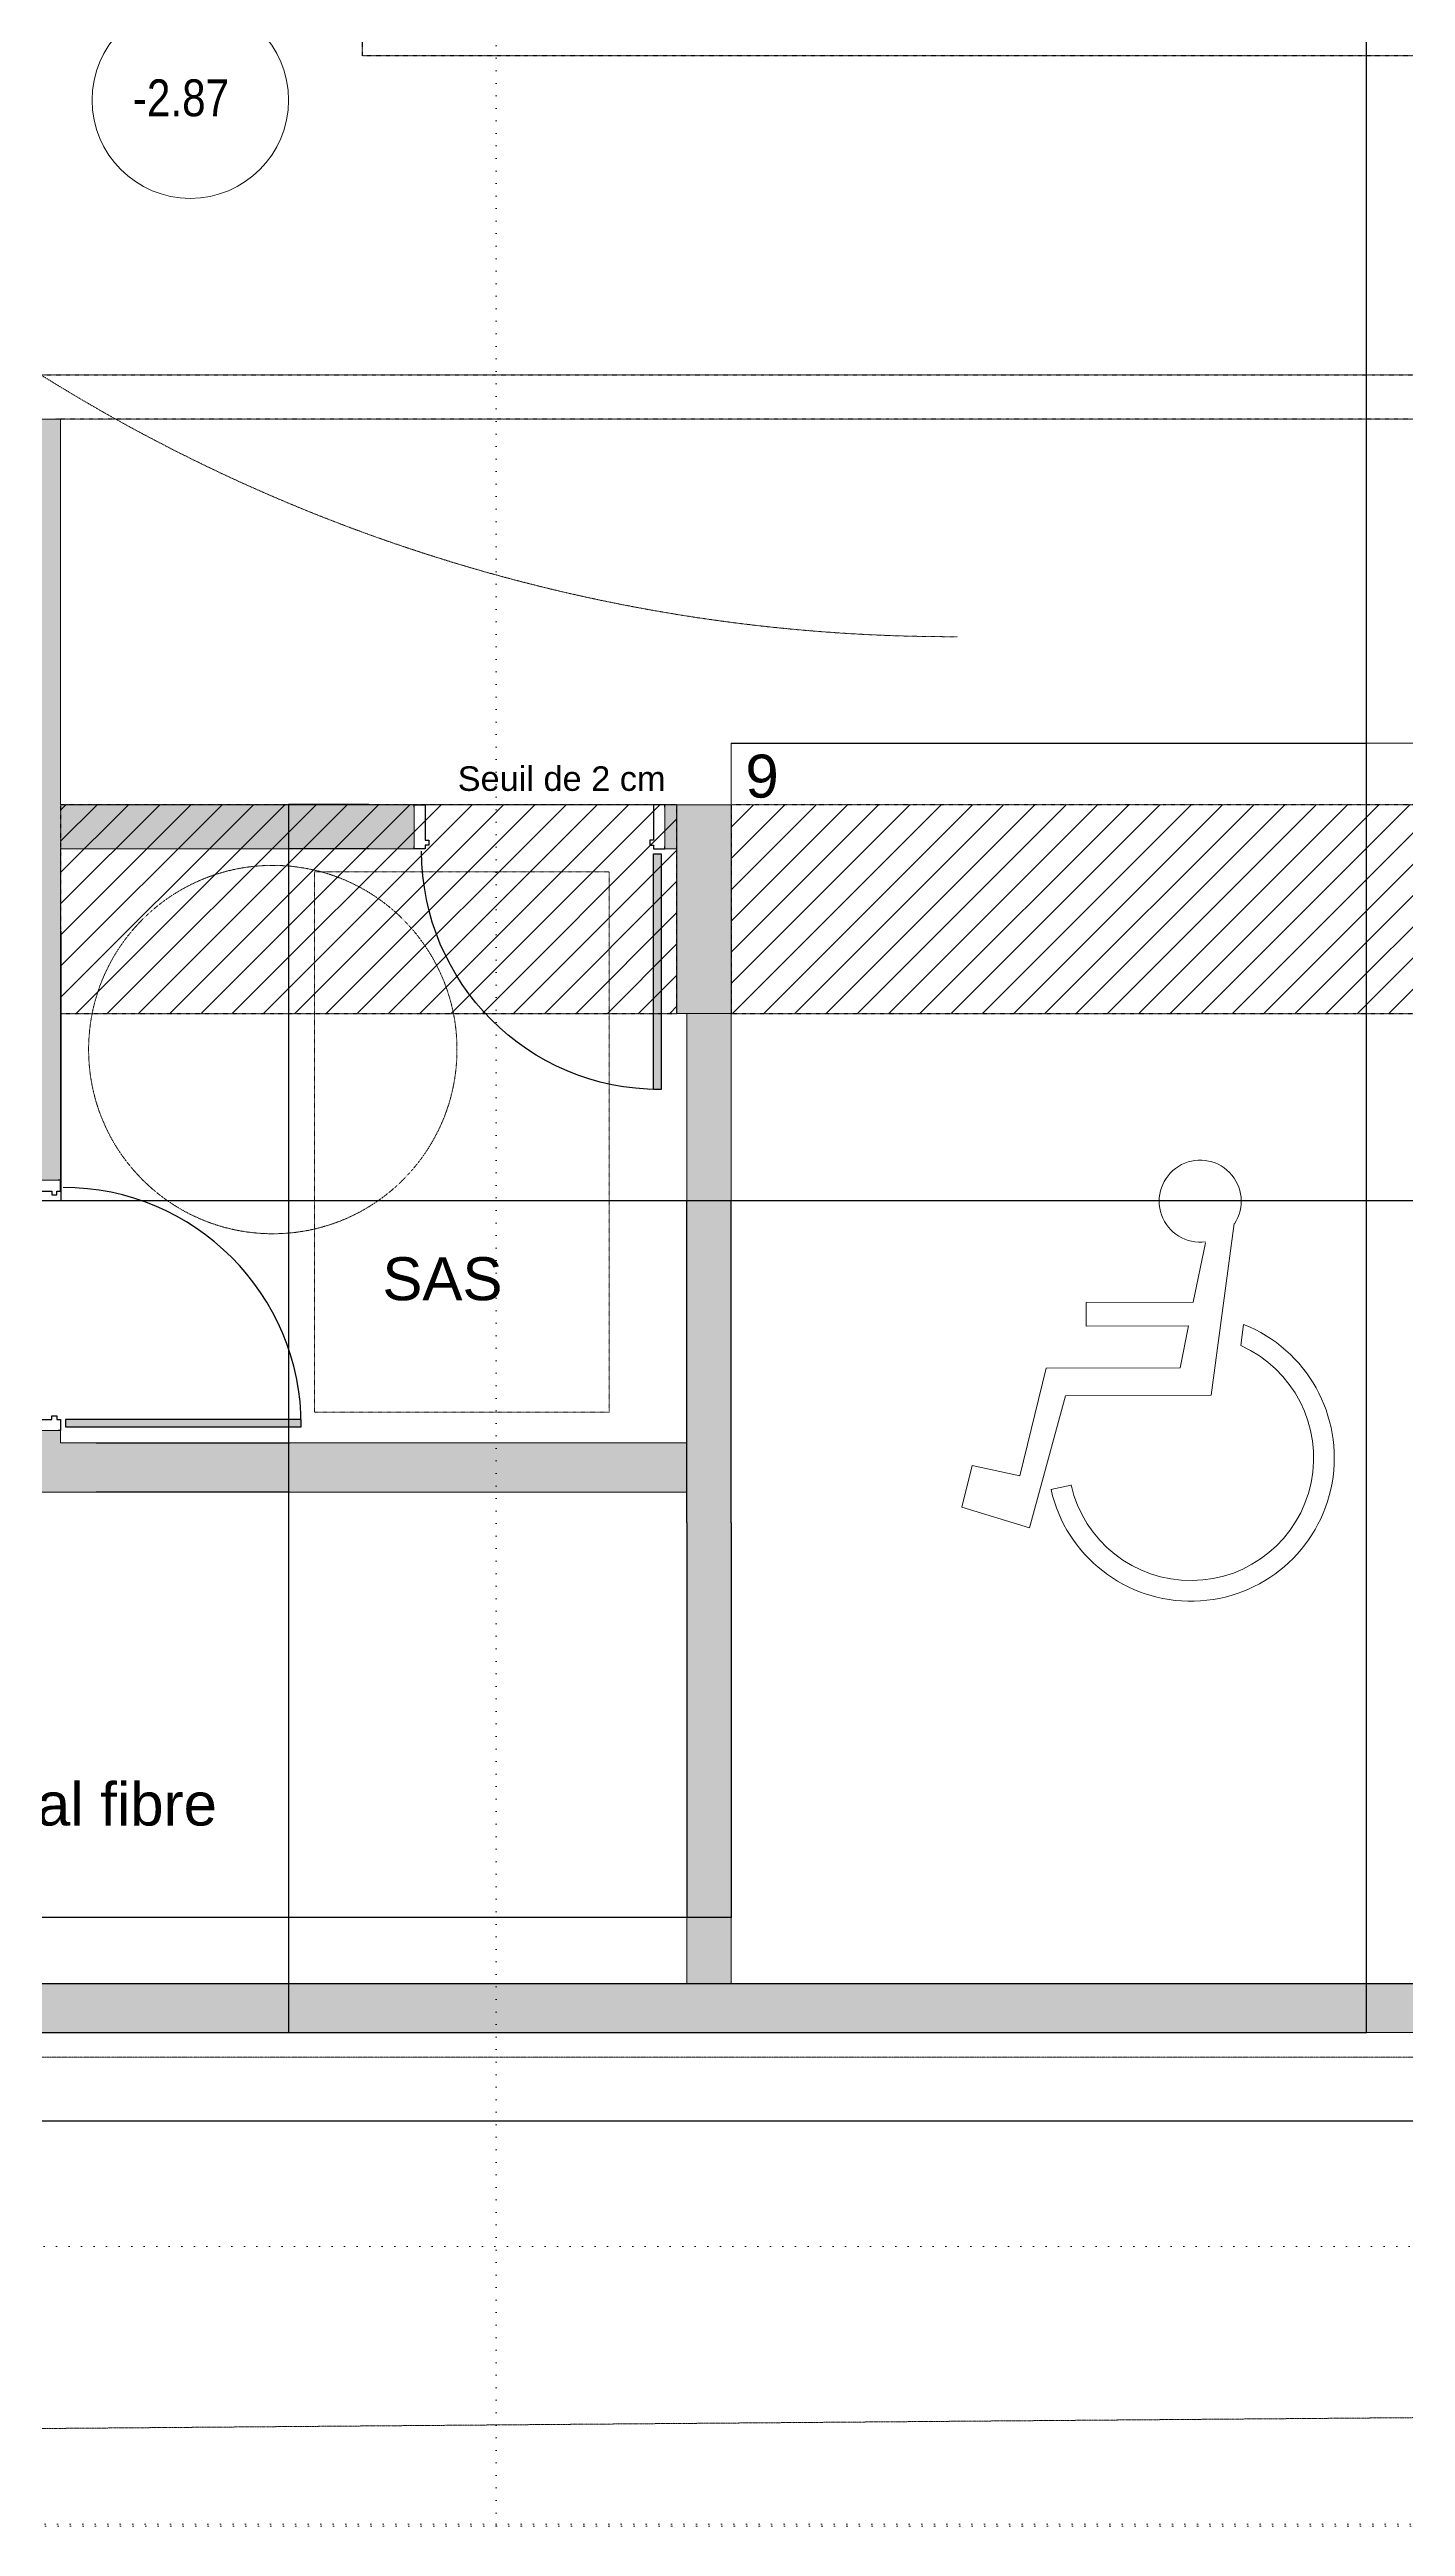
# Model space of a CAD drawing. Header units: centimetres. Extents: x 16433 to 114398, y -50094 to -12305.
# Drawn here: x 57689 to 58241, y -16125 to -15117 of the extents above; entities that cross this region are included whole.
import ezdxf

# ---------------------------------------------------------------- set-up
doc = ezdxf.new("R2010")
doc.units = ezdxf.units.CM
doc.header["$LTSCALE"] = 0.5
for name, pattern in [('Mixte 8_2 tirets', [0.695, 0.4, -0.065, 0.05, -0.065, 0.05, -0.065]), ('Pointillé 1', [0.09, 0.05, -0.04]), ('Pointillé 1_5', [0.125, 0.075, -0.05]), ('Pointillé 3', [0.25, 0.15, -0.1]), ('Points 2', [0.1, 0, -0.1])]:
    doc.linetypes.add(name, pattern=pattern)
doc.layers.get('0').update_dxf_attribs({"linetype": 'CONTINUOUS'})
doc.layers.get('DEFPOINTS').update_dxf_attribs({"linetype": 'CONTINUOUS'})
for name, color, linetype in [('1  Hachures_coupées', 7, 'CONTINUOUS'), ('1  MURS', 7, 'CONTINUOUS'), ('1  Portes', 7, 'CONTINUOUS'), ('1 Poutres', 7, 'CONTINUOUS'), ('6 COMPL 2D', 7, 'CONTINUOUS'), ('6 Compl 2D 2 Détails', 7, 'CONTINUOUS'), ('6 Compl 2D 3 Détails', 7, 'CONTINUOUS'), ('6 Traits de Coupes', 7, 'CONTINUOUS'), ('7 ABORDS', 7, 'CONTINUOUS'), ('8  TEXTES', 7, 'CONTINUOUS'), ('9  COTATIONS', 7, 'CONTINUOUS')]:
    doc.layers.add(name, color=color, linetype=linetype)
doc.styles.get("Standard").update_dxf_attribs({"font": 'arial.ttf'})
doc.styles.add('STYLE_GENERE_2', font='')
doc.styles.add('STYLE_GENERE_3', font='')
doc.styles.get('STYLE_GENERE_2').set_extended_font_data('Univers LT 57 Condensed')
doc.styles.get('STYLE_GENERE_3').set_extended_font_data('Arial Occidental')
doc.dimstyles.new('STYLE_GENERE__2', dxfattribs={"dimtxt": 0.1, "dimasz": 0.095, "dimexe": 0.18, "dimexo": 0, "dimgap": 0.09, "dimtad": 1, "dimtih": 1, "dimtoh": 1, "dimdec": 0, "dimlfac": 100, "dimzin": 0, "dimdsep": 46, "dimtxsty": 'STYLE_GENERE_3', "dimblk": 'ARROWHEAD_7', "dimblk1": 'ARROWHEAD_7', "dimblk2": 'ARROWHEAD_7', "dimcen": 0.09, "dimclrd": 7, "dimclre": 7, "dimclrt": 256, "dimadec": 1, "dimazin": 0, "dimtfac": 1, "dimtdec": 4, "dimtmove": 0, "dimatfit": 3, "dimfxl": 1, "dimtolj": 1, "dimtzin": 0, "dimarcsym": 0})
doc.dimstyles.new('STYLE_GENERE__4', dxfattribs={"dimtxt": 0.1, "dimasz": 0.095, "dimexe": 0.18, "dimexo": 0, "dimgap": 0.09, "dimtad": 1, "dimdec": 0, "dimlfac": 100, "dimzin": 0, "dimdsep": 46, "dimtxsty": 'STYLE_GENERE_3', "dimblk": 'ARROWHEAD_7', "dimblk1": 'ARROWHEAD_7', "dimblk2": 'ARROWHEAD_7', "dimcen": 0.09, "dimclrd": 7, "dimclre": 7, "dimclrt": 256, "dimadec": 1, "dimazin": 0, "dimtfac": 1, "dimtdec": 4, "dimtmove": 0, "dimatfit": 3, "dimfxl": 1, "dimtolj": 1, "dimtzin": 0, "dimarcsym": 0})
pattern_1 = [(45, (56251.751, -16104.815), (-6.36396, 6.36396), [])]

# ---------------------------------------------------------------- blocks, each defined once
blk = doc.blocks.new('Porte int 1v')
at = {"layer": '1  Hachures_coupées', "linetype": 'Continuous', "lineweight": 0}
blk.add_hatch(color=255, dxfattribs=at).paths.add_polyline_path([(0.495, 0.98), (0.465, 0.98), (0.465, 0.02), (0.495, 0.02)], flags=0)
at = {"layer": '1  Portes', "linetype": 'Continuous'}
for p, q in [((0.495, 0.98), (0.465, 0.98)), ((0.465, 0.98), (0.465, 0.02)), ((0.495, 0.02), (0.495, 0.98)), ((-0.465, 0), (-0.51, 0)), ((-0.51, 0), (-0.51, -0.01)), ((-0.465, -0.015), (-0.465, 0)), ((0.465, 0.02), (0.495, 0.02)), ((0.465, -0.015), (0.465, 0)), ((0.465, 0), (0.51, 0)), ((0.51, 0), (0.51, -0.01)), ((-0.45, -0.015), (-0.465, -0.015)), ((-0.465, -0.2), (-0.465, -0.035)), ((-0.465, -0.035), (-0.45, -0.035)), ((-0.45, -0.035), (-0.45, -0.015)), ((0.45, -0.035), (0.45, -0.015)), ((0.45, -0.015), (0.465, -0.015)), ((0.465, -0.035), (0.45, -0.035)), ((0.465, -0.2), (0.465, -0.035)), ((-0.51, -0.19), (-0.51, -0.2)), ((-0.51, -0.2), (-0.465, -0.2)), ((0.51, -0.2), (0.465, -0.2)), ((0.51, -0.19), (0.51, -0.2))]:
    blk.add_line(p, q, dxfattribs=at)
blk.add_arc((0.49, 0.01), 0.97, 90, 180, dxfattribs=at)
blk = doc.blocks.new('Mur_341_2', base_point=(14.42, 8.375))
at = {"layer": '1  Hachures_coupées', "linetype": 'Continuous', "lineweight": 0, "true_color": 0x8080c0}
for points in [[(14.22, 5.276), (14.42, 5.276), (14.42, 8.375), (14.22, 8.175)], [(14.22, 4.206), (14.42, 4.206), (14.42, 4.256), (14.22, 4.256)]]:
    blk.add_hatch(color=163, dxfattribs=at).paths.add_polyline_path(points, flags=0)
at = {"layer": '1  MURS', "color": 5, "linetype": 'Continuous', "lineweight": 0}
for p, q in [((14.42, 6.805), (14.42, 8.375)), ((14.22, 8.175), (14.22, 5.276)), ((14.42, 5.276), (14.42, 6.625)), ((14.42, 5.276), (14.22, 5.276)), ((14.42, 4.256), (14.22, 4.256)), ((14.22, 4.256), (14.22, 4.206)), ((14.42, 4.206), (14.42, 4.256))]:
    blk.add_line(p, q, dxfattribs=at)
at = {"layer": '1  Portes', "color": 135, "linetype": 'Continuous', "lineweight": 0, "rotation": 270}
blk.add_blockref('Porte int 1v', (14.42, 4.766), dxfattribs=at)
blk = doc.blocks.new('Mur_342_2', base_point=(0.631, 1.805))
at = {"layer": '1  Hachures_coupées', "linetype": 'Continuous', "lineweight": 0, "true_color": 0x8080c0}
for points in [[(16.97, 2.005), (12.34, 2.005), (12.34, 1.805), (16.97, 1.805)], [(17.15, 2.005), (16.97, 2.005), (16.97, 1.805), (17.15, 1.805)], [(20.45, 2.005), (17.15, 2.005), (17.15, 1.805), (20.45, 1.805)]]:
    blk.add_hatch(color=163, dxfattribs=at).paths.add_polyline_path(points, flags=0)
at = {"layer": '1  MURS', "color": 5, "linetype": 'Continuous', "lineweight": 0}
for p, q in [((16.97, 2.005), (12.34, 2.005)), ((20.45, 2.005), (17.15, 2.005)), ((9.46, 1.805), (25.855, 1.805))]:
    blk.add_line(p, q, dxfattribs=at)
blk = doc.blocks.new('Mur_331_2', base_point=(16.97, 1.805))
at = {"layer": '1  Hachures_coupées', "linetype": 'Continuous', "lineweight": 0, "true_color": 0x8080c0}
blk.add_hatch(color=163, dxfattribs=at).paths.add_polyline_path([(17.15, 2.005), (17.15, 5.955), (16.97, 5.955), (16.97, 2.005)], flags=0)
at = {"layer": '1  MURS', "color": 5, "linetype": 'Continuous', "lineweight": 0}
for p, q in [((16.97, 5.955), (17.15, 5.955)), ((16.97, 5.955), (16.97, 4.206)), ((17.15, 2.005), (17.15, 5.955)), ((16.97, 4.006), (16.97, 2.005))]:
    blk.add_line(p, q, dxfattribs=at)
blk = doc.blocks.new('Porte int 1v_3')
at = {"layer": '1  Hachures_coupées', "linetype": 'Continuous', "lineweight": 0}
blk.add_hatch(color=255, dxfattribs=at).paths.add_polyline_path([(0.495, 0.98), (0.465, 0.98), (0.465, 0.02), (0.495, 0.02)], flags=0)
at = {"layer": '1  Portes', "linetype": 'Continuous'}
for p, q in [((0.495, 0.98), (0.465, 0.98)), ((0.465, 0.98), (0.465, 0.02)), ((0.495, 0.02), (0.495, 0.98)), ((-0.465, 0), (-0.51, 0)), ((-0.51, 0), (-0.51, -0.01)), ((-0.465, -0.015), (-0.465, 0)), ((0.465, 0.02), (0.495, 0.02)), ((0.465, -0.015), (0.465, 0)), ((0.465, 0), (0.51, 0)), ((0.51, 0), (0.51, -0.01)), ((-0.45, -0.015), (-0.465, -0.015)), ((-0.465, -0.18), (-0.465, -0.035)), ((-0.465, -0.035), (-0.45, -0.035)), ((-0.45, -0.035), (-0.45, -0.015)), ((0.45, -0.035), (0.45, -0.015)), ((0.45, -0.015), (0.465, -0.015)), ((0.465, -0.035), (0.45, -0.035)), ((0.465, -0.18), (0.465, -0.035)), ((-0.51, -0.17), (-0.51, -0.18)), ((-0.51, -0.18), (-0.465, -0.18)), ((0.51, -0.18), (0.465, -0.18)), ((0.51, -0.17), (0.51, -0.18))]:
    blk.add_line(p, q, dxfattribs=at)
blk.add_arc((0.49, 0.01), 0.97, 90, 180, dxfattribs=at)
blk = doc.blocks.new('Mur_274_2', base_point=(14.42, 6.625))
at = {"layer": '1  Hachures_coupées', "linetype": 'Continuous', "lineweight": 0, "true_color": 0x8080c0}
for points in [[(14.42, 6.805), (14.42, 6.625), (15.86, 6.625), (15.86, 6.805)], [(16.88, 6.805), (16.88, 6.625), (16.93, 6.625), (16.93, 6.805)]]:
    blk.add_hatch(color=163, dxfattribs=at).paths.add_polyline_path(points, flags=0)
at = {"layer": '1  MURS', "color": 5, "linetype": 'Continuous', "lineweight": 0}
for p, q in [((15.86, 6.805), (14.42, 6.805)), ((15.86, 6.625), (15.86, 6.805)), ((16.88, 6.625), (16.88, 6.805)), ((16.93, 6.805), (16.88, 6.805)), ((16.93, 6.625), (16.93, 6.805)), ((14.42, 6.625), (15.86, 6.625)), ((16.88, 6.625), (16.93, 6.625))]:
    blk.add_line(p, q, dxfattribs=at)
at = {"layer": '1  Portes', "color": 135, "linetype": 'Continuous', "lineweight": 0, "xscale": -1, "rotation": 180}
blk.add_blockref('Porte int 1v_3', (16.37, 6.625), dxfattribs=at)
blk = doc.blocks.new('Mur_334_2', base_point=(17.15, 6.805))
at = {"layer": '1  Hachures_coupées', "linetype": 'Continuous', "lineweight": 0, "true_color": 0x8080c0}
blk.add_hatch(color=163, dxfattribs=at).paths.add_polyline_path([(16.93, 6.805), (16.93, 5.955), (17.15, 5.955), (17.15, 6.805)], flags=0)
at = {"layer": '1 Poutres', "color": 5, "linetype": 'Continuous', "lineweight": 0}
for p, q in [((16.93, 6.805), (16.93, 5.955)), ((17.15, 6.805), (16.93, 6.805)), ((17.15, 5.955), (17.15, 6.805)), ((16.93, 5.955), (17.15, 5.955))]:
    blk.add_line(p, q, dxfattribs=at)
blk = doc.blocks.new('Mur_2295_2', base_point=(12.16, 4.206))
at = {"layer": '1  Hachures_coupées', "linetype": 'Continuous', "lineweight": 0, "true_color": 0x8080c0}
for points in [[(12.6, 4.006), (12.6, 4.206), (12.34, 4.206), (12.34, 4.006)], [(16.97, 4.006), (16.97, 4.206), (13.62, 4.206), (13.62, 4.006)]]:
    blk.add_hatch(color=163, dxfattribs=at).paths.add_polyline_path(points, flags=0)
at = {"layer": '1  MURS', "color": 5, "linetype": 'Continuous', "lineweight": 0}
for p, q in [((12.6, 4.206), (12.34, 4.206)), ((12.6, 4.206), (12.6, 4.006)), ((13.62, 4.206), (13.62, 4.006)), ((14.22, 4.206), (13.62, 4.206)), ((16.97, 4.206), (14.42, 4.206)), ((12.34, 4.006), (12.6, 4.006)), ((13.62, 4.006), (16.97, 4.006))]:
    blk.add_line(p, q, dxfattribs=at)
at = {"layer": '1  Portes', "color": 135, "linetype": 'Continuous', "lineweight": 0, "rotation": 180}
blk.add_blockref('Porte int 1v', (13.11, 4.006), dxfattribs=at)
blk = doc.blocks.new('Symb Handicapé 12')
at = {"layer": '6 Compl 2D 2 Détails', "color": 251, "linetype": 'Continuous', "lineweight": 0, "true_color": 0x646464}
for p, q in [((-0.258, 0.879), (-0.164, 0.18)), ((-0.091, 0.559), (-0.141, 0.801)), ((0.346, 0.557), (-0.091, 0.559)), ((0.346, 0.461), (0.346, 0.557)), ((-0.295, 0.468), (-0.284, 0.382)), ((-0.037, 0.292), (-0.072, 0.463)), ((-0.072, 0.463), (0.346, 0.461)), ((0.508, 0.29), (-0.037, 0.292)), ((0.615, -0.149), (0.508, 0.29)), ((-0.164, 0.18), (0.429, 0.177)), ((0.429, 0.177), (0.576, -0.36)), ((0.489, -0.204), (0.407, -0.186)), ((0.81, -0.107), (0.615, -0.149)), ((0.852, -0.276), (0.81, -0.107)), ((0.576, -0.36), (0.852, -0.276))]:
    blk.add_line(p, q, dxfattribs=at)
for centre, major_axis, start_param, end_param in [((-0.119, 0.97), (0.167, 0), 4.583801, 10.008202), ((-0.081, -0.075), (0.584, 0), 1.947533, 6.059917), ((-0.081, -0.075), (0.5, 0), 1.989195, 6.059917)]:
    blk.add_ellipse(centre, major_axis=major_axis, ratio=0.999933, start_param=start_param, end_param=end_param, dxfattribs=at)
blk = doc.blocks.new('ARROWHEAD_7')
at = {"color": 0, "linetype": 'Continuous', "lineweight": 0}
for p, q in [((0, 0), (-1, 0)), ((-0.25, 0), (0.25, 0)), ((0, -0.25), (0, 0.25))]:
    blk.add_line(p, q, dxfattribs=at)
blk.add_circle((0, 0), 0.25, dxfattribs=at)
blk = doc.blocks.new('*D689')
at = {"layer": '9  COTATIONS', "color": 7, "linetype": 'Continuous', "lineweight": -2, "transparency": 16777216}
for p, q in [((56314.9, -15924.3), (56314.9, -15960.5)), ((58862.3, -15924.3), (58862.3, -15960.5)), ((56315, -15960.3), (58862.2, -15960.3))]:
    blk.add_line(p, q, dxfattribs=at)
at = {"layer": 'DEFPOINTS', "color": 0, "linetype": 'Continuous', "transparency": 16777216}
for p in [(56314.9, -15924.3), (58862.3, -15924.3), (58862.3, -15960.3)]:
    blk.add_point(p, dxfattribs=at)
at = {"layer": '9  COTATIONS', "color": 7, "linetype": 'Continuous', "lineweight": -2, "transparency": 16777216, "xscale": 0.095, "yscale": 0.095, "zscale": 0.095, "rotation": 180}
blk.add_blockref('ARROWHEAD_7', (56314.9, -15960.3), dxfattribs=at)
at = {"layer": '9  COTATIONS', "color": 7, "linetype": 'Continuous', "lineweight": -2, "transparency": 16777216, "xscale": 0.095, "yscale": 0.095, "zscale": 0.095}
blk.add_blockref('ARROWHEAD_7', (58862.3, -15960.3), dxfattribs=at)
at = {"layer": '9  COTATIONS', "color": 194, "linetype": 'Continuous', "true_color": 0x50009f, "transparency": 16777216, "insert": (57588.6, -15960.2), "char_height": 0.1, "attachment_point": 5, "style": 'STYLE_GENERE_3'}
blk.add_mtext('\\A1;254742', dxfattribs=at)
blk = doc.blocks.new('*D698')
at = {"layer": '9  COTATIONS', "color": 7, "linetype": 'Continuous', "lineweight": -2, "transparency": 16777216}
for p, q in [((57588.6, -15904.3), (58225.7, -15904.3)), ((58225.5, -15924.2), (58225.5, -15904.4)), ((57588.6, -15924.3), (58225.7, -15924.3))]:
    blk.add_line(p, q, dxfattribs=at)
at = {"layer": 'DEFPOINTS', "color": 0, "linetype": 'Continuous', "transparency": 16777216}
for p in [(57588.6, -15904.3), (58225.5, -15904.3), (57588.6, -15924.3)]:
    blk.add_point(p, dxfattribs=at)
at = {"layer": '9  COTATIONS', "color": 7, "linetype": 'Continuous', "lineweight": -2, "transparency": 16777216, "xscale": 0.095, "yscale": 0.095, "zscale": 0.095}
for p, rotation in [((58225.5, -15904.3), 90), ((58225.5, -15924.3), 270)]:
    blk.add_blockref('ARROWHEAD_7', p, dxfattribs=dict(at, rotation=rotation))
at = {"layer": '9  COTATIONS', "color": 194, "linetype": 'Continuous', "true_color": 0x50009f, "transparency": 16777216, "insert": (58225.3, -15914.3), "char_height": 0.1, "attachment_point": 5, "rotation": 90, "style": 'STYLE_GENERE_3'}
blk.add_mtext('\\A1;2000', dxfattribs=at)
blk = doc.blocks.new('*D699')
at = {"layer": '9  COTATIONS', "color": 7, "linetype": 'Continuous', "lineweight": -2, "transparency": 16777216}
for p, q in [((57966.8, -15399.3), (58225.7, -15399.3)), ((58225.5, -15904.2), (58225.5, -15399.4)), ((57588.6, -15904.3), (58225.7, -15904.3))]:
    blk.add_line(p, q, dxfattribs=at)
at = {"layer": 'DEFPOINTS', "color": 0, "linetype": 'Continuous', "transparency": 16777216}
for p in [(57966.8, -15399.3), (58225.5, -15399.3), (57588.6, -15904.3)]:
    blk.add_point(p, dxfattribs=at)
at = {"layer": '9  COTATIONS', "color": 7, "linetype": 'Continuous', "lineweight": -2, "transparency": 16777216, "xscale": 0.095, "yscale": 0.095, "zscale": 0.095}
for p, rotation in [((58225.5, -15399.3), 90), ((58225.5, -15904.3), 270)]:
    blk.add_blockref('ARROWHEAD_7', p, dxfattribs=dict(at, rotation=rotation))
at = {"layer": '9  COTATIONS', "color": 194, "linetype": 'Continuous', "true_color": 0x50009f, "transparency": 16777216, "insert": (58225.3, -15651.8), "char_height": 0.1, "attachment_point": 5, "rotation": 90, "style": 'STYLE_GENERE_3'}
blk.add_mtext('\\A1;50500', dxfattribs=at)
blk = doc.blocks.new('*D700')
at = {"layer": '9  COTATIONS', "color": 7, "linetype": 'Continuous', "lineweight": -2, "transparency": 16777216}
for p, q in [((57757.8, -14899.3), (58225.7, -14899.3)), ((58225.5, -15399.2), (58225.5, -14899.4)), ((57966.8, -15399.3), (58225.7, -15399.3))]:
    blk.add_line(p, q, dxfattribs=at)
at = {"layer": 'DEFPOINTS', "color": 0, "linetype": 'Continuous', "transparency": 16777216}
for p in [(57757.8, -14899.3), (58225.5, -14899.3), (57966.8, -15399.3)]:
    blk.add_point(p, dxfattribs=at)
at = {"layer": '9  COTATIONS', "color": 7, "linetype": 'Continuous', "lineweight": -2, "transparency": 16777216, "xscale": 0.095, "yscale": 0.095, "zscale": 0.095}
for p, rotation in [((58225.5, -14899.3), 90), ((58225.5, -15399.3), 270)]:
    blk.add_blockref('ARROWHEAD_7', p, dxfattribs=dict(at, rotation=rotation))
at = {"layer": '9  COTATIONS', "color": 194, "linetype": 'Continuous', "true_color": 0x50009f, "transparency": 16777216, "insert": (58225.3, -15149.3), "char_height": 0.1, "attachment_point": 5, "rotation": 90, "style": 'STYLE_GENERE_3'}
blk.add_mtext('\\A1;50000', dxfattribs=at)
blk = doc.blocks.new('*D706')
at = {"layer": '9  COTATIONS', "color": 7, "linetype": 'Continuous', "lineweight": -2, "transparency": 16777216}
for p, q in [((58296.8, -15758.3), (58257.1, -15758.3)), ((58257.3, -15904.2), (58257.3, -15758.4)), ((57588.6, -15904.3), (58257.5, -15904.3))]:
    blk.add_line(p, q, dxfattribs=at)
at = {"layer": 'DEFPOINTS', "color": 0, "linetype": 'Continuous', "transparency": 16777216}
for p in [(58257.3, -15758.3), (58296.8, -15758.3), (57588.6, -15904.3)]:
    blk.add_point(p, dxfattribs=at)
at = {"layer": '9  COTATIONS', "color": 7, "linetype": 'Continuous', "lineweight": -2, "transparency": 16777216, "xscale": 0.095, "yscale": 0.095, "zscale": 0.095}
for p, rotation in [((58257.3, -15758.3), 90), ((58257.3, -15904.3), 270)]:
    blk.add_blockref('ARROWHEAD_7', p, dxfattribs=dict(at, rotation=rotation))
at = {"layer": '9  COTATIONS', "color": 194, "linetype": 'Continuous', "true_color": 0x50009f, "transparency": 16777216, "insert": (58257.2, -15831.3), "char_height": 0.1, "attachment_point": 5, "rotation": 90, "style": 'STYLE_GENERE_3'}
blk.add_mtext('\\A1;14601', dxfattribs=at)
blk = doc.blocks.new('*D727')
at = {"layer": '9  COTATIONS', "color": 7, "linetype": 'Continuous', "lineweight": -2, "transparency": 16777216}
for p, q in [((57588.6, -15904.3), (57786.9, -15904.3)), ((57786.7, -15924.2), (57786.7, -15904.4)), ((57588.6, -15924.3), (57786.9, -15924.3))]:
    blk.add_line(p, q, dxfattribs=at)
at = {"layer": 'DEFPOINTS', "color": 0, "linetype": 'Continuous', "transparency": 16777216}
for p in [(57588.6, -15904.3), (57786.7, -15904.3), (57588.6, -15924.3)]:
    blk.add_point(p, dxfattribs=at)
at = {"layer": '9  COTATIONS', "color": 7, "linetype": 'Continuous', "lineweight": -2, "transparency": 16777216, "xscale": 0.095, "yscale": 0.095, "zscale": 0.095}
for p, rotation in [((57786.7, -15904.3), 90), ((57786.7, -15924.3), 270)]:
    blk.add_blockref('ARROWHEAD_7', p, dxfattribs=dict(at, rotation=rotation))
at = {"layer": '9  COTATIONS', "color": 194, "linetype": 'Continuous', "true_color": 0x50009f, "transparency": 16777216, "insert": (57786.5, -15914.3), "char_height": 0.1, "attachment_point": 5, "rotation": 90, "style": 'STYLE_GENERE_3'}
blk.add_mtext('\\A1;2000', dxfattribs=at)
blk = doc.blocks.new('*D728')
at = {"layer": '9  COTATIONS', "color": 7, "linetype": 'Continuous', "lineweight": -2, "transparency": 16777216}
for p, q in [((57708.3, -15704.2), (57786.9, -15704.2)), ((57786.7, -15904.2), (57786.7, -15704.3)), ((57588.6, -15904.3), (57786.9, -15904.3))]:
    blk.add_line(p, q, dxfattribs=at)
at = {"layer": 'DEFPOINTS', "color": 0, "linetype": 'Continuous', "transparency": 16777216}
for p in [(57708.3, -15704.2), (57786.7, -15704.2), (57588.6, -15904.3)]:
    blk.add_point(p, dxfattribs=at)
at = {"layer": '9  COTATIONS', "color": 7, "linetype": 'Continuous', "lineweight": -2, "transparency": 16777216, "xscale": 0.095, "yscale": 0.095, "zscale": 0.095}
for p, rotation in [((57786.7, -15704.2), 90), ((57786.7, -15904.3), 270)]:
    blk.add_blockref('ARROWHEAD_7', p, dxfattribs=dict(at, rotation=rotation))
at = {"layer": '9  COTATIONS', "color": 194, "linetype": 'Continuous', "true_color": 0x50009f, "transparency": 16777216, "insert": (57786.5, -15804.3), "char_height": 0.1, "attachment_point": 5, "rotation": 90, "style": 'STYLE_GENERE_3'}
blk.add_mtext('\\A1;20010', dxfattribs=at)
blk = doc.blocks.new('*D729')
at = {"layer": '9  COTATIONS', "color": 7, "linetype": 'Continuous', "lineweight": -2, "transparency": 16777216}
for p, q in [((57708.3, -15684.2), (57786.9, -15684.2)), ((57786.7, -15704.1), (57786.7, -15684.3)), ((57708.3, -15704.2), (57786.9, -15704.2))]:
    blk.add_line(p, q, dxfattribs=at)
at = {"layer": 'DEFPOINTS', "color": 0, "linetype": 'Continuous', "transparency": 16777216}
for p in [(57708.3, -15684.2), (57786.7, -15684.2), (57708.3, -15704.2)]:
    blk.add_point(p, dxfattribs=at)
at = {"layer": '9  COTATIONS', "color": 7, "linetype": 'Continuous', "lineweight": -2, "transparency": 16777216, "xscale": 0.095, "yscale": 0.095, "zscale": 0.095}
for p, rotation in [((57786.7, -15684.2), 90), ((57786.7, -15704.2), 270)]:
    blk.add_blockref('ARROWHEAD_7', p, dxfattribs=dict(at, rotation=rotation))
at = {"layer": '9  COTATIONS', "color": 194, "linetype": 'Continuous', "true_color": 0x50009f, "transparency": 16777216, "insert": (57786.5, -15694.2), "char_height": 0.1, "attachment_point": 5, "rotation": 90, "style": 'STYLE_GENERE_3'}
blk.add_mtext('\\A1;2000', dxfattribs=at)
blk = doc.blocks.new('*D730')
at = {"layer": '9  COTATIONS', "color": 7, "linetype": 'Continuous', "lineweight": -2, "transparency": 16777216}
for p, q in [((57819.3, -15442.3), (57786.5, -15442.3)), ((57786.7, -15684.1), (57786.7, -15442.4)), ((57708.3, -15684.2), (57786.9, -15684.2))]:
    blk.add_line(p, q, dxfattribs=at)
at = {"layer": 'DEFPOINTS', "color": 0, "linetype": 'Continuous', "transparency": 16777216}
for p in [(57786.7, -15442.3), (57819.3, -15442.3), (57708.3, -15684.2)]:
    blk.add_point(p, dxfattribs=at)
at = {"layer": '9  COTATIONS', "color": 7, "linetype": 'Continuous', "lineweight": -2, "transparency": 16777216, "xscale": 0.095, "yscale": 0.095, "zscale": 0.095}
for p, rotation in [((57786.7, -15442.3), 90), ((57786.7, -15684.2), 270)]:
    blk.add_blockref('ARROWHEAD_7', p, dxfattribs=dict(at, rotation=rotation))
at = {"layer": '9  COTATIONS', "color": 194, "linetype": 'Continuous', "true_color": 0x50009f, "transparency": 16777216, "insert": (57786.5, -15563.3), "char_height": 0.1, "attachment_point": 5, "rotation": 90, "style": 'STYLE_GENERE_3'}
blk.add_mtext('\\A1;24190', dxfattribs=at)
blk = doc.blocks.new('*D731')
at = {"layer": '9  COTATIONS', "color": 7, "linetype": 'Continuous', "lineweight": -2, "transparency": 16777216}
for p, q in [((57819.3, -15424.3), (57786.5, -15424.3)), ((57786.7, -15442.2), (57786.7, -15424.4)), ((57819.3, -15442.3), (57786.5, -15442.3))]:
    blk.add_line(p, q, dxfattribs=at)
at = {"layer": 'DEFPOINTS', "color": 0, "linetype": 'Continuous', "transparency": 16777216}
for p in [(57786.7, -15424.3), (57819.3, -15424.3), (57819.3, -15442.3)]:
    blk.add_point(p, dxfattribs=at)
at = {"layer": '9  COTATIONS', "color": 7, "linetype": 'Continuous', "lineweight": -2, "transparency": 16777216, "xscale": 0.095, "yscale": 0.095, "zscale": 0.095}
for p, rotation in [((57786.7, -15424.3), 90), ((57786.7, -15442.3), 270)]:
    blk.add_blockref('ARROWHEAD_7', p, dxfattribs=dict(at, rotation=rotation))
at = {"layer": '9  COTATIONS', "color": 194, "linetype": 'Continuous', "true_color": 0x50009f, "transparency": 16777216, "insert": (57786.5, -15433.3), "char_height": 0.1, "attachment_point": 5, "rotation": 90, "style": 'STYLE_GENERE_3'}
blk.add_mtext('\\A1;1800', dxfattribs=at)
blk = doc.blocks.new('Plan de coupe_3_2', base_point=(8.147, 25.664))
at = {"layer": '6 Traits de Coupes', "color": 142, "linetype": 'Points 2', "lineweight": 0, "true_color": 0x009de0}
blk.add_line((28.841, -0.197), (9.279, -0.197), dxfattribs=at)
blk = doc.blocks.new('Plan de coupe_4_2', base_point=(23.461, 25.654))
at = {"layer": '6 Traits de Coupes', "color": 142, "linetype": 'Points 2', "lineweight": 0, "true_color": 0x009de0}
for p, q in [((16.194, 25.654), (16.194, -0.206)), ((16.194, -0.206), (22.461, -0.206))]:
    blk.add_line(p, q, dxfattribs=at)
blk = doc.blocks.new('Plan de coupe_5_2', base_point=(2.751, 25.654))
at = {"layer": '6 Traits de Coupes', "color": 142, "linetype": 'Points 2', "lineweight": 0, "true_color": 0x009de0}
blk.add_line((32.667, -0.206), (3.751, -0.206), dxfattribs=at)
blk = doc.blocks.new('Plan de coupe_1_2', base_point=(-0.386, 19.355))
at = {"layer": '6 Traits de Coupes', "color": 142, "linetype": 'Points 2', "lineweight": 0, "true_color": 0x009de0}
blk.add_line((-0.386, 0.933), (26.889, 0.933), dxfattribs=at)
blk = doc.blocks.new('Mur_343_2', base_point=(12.4, 8.375))
at = {"layer": '1  Hachures_coupées', "linetype": 'Continuous', "lineweight": 0, "true_color": 0x8080c0}
blk.add_hatch(color=163, dxfattribs=at).paths.add_polyline_path([(12.6, 8.175), (14.22, 8.175), (14.42, 8.375), (12.4, 8.375)], flags=0)
at = {"layer": '1  MURS', "color": 5, "linetype": 'Continuous', "lineweight": 0}
for p, q in [((14.42, 8.375), (12.4, 8.375)), ((12.6, 8.175), (14.22, 8.175))]:
    blk.add_line(p, q, dxfattribs=at)
blk = doc.blocks.new('*D661')
at = {"layer": '9  COTATIONS', "color": 7, "linetype": 'Continuous', "lineweight": -2, "transparency": 16777216}
for p, q in [((57673.8, -15475.8), (57673.8, -15585.7)), ((57693.8, -15475.8), (57693.8, -15585.7)), ((57673.8, -15585.5), (57693.7, -15585.5))]:
    blk.add_line(p, q, dxfattribs=at)
at = {"layer": 'DEFPOINTS', "color": 0, "linetype": 'Continuous', "transparency": 16777216}
for p in [(57673.8, -15475.8), (57693.8, -15475.8), (57693.8, -15585.5)]:
    blk.add_point(p, dxfattribs=at)
at = {"layer": '9  COTATIONS', "color": 7, "linetype": 'Continuous', "lineweight": -2, "transparency": 16777216, "xscale": 0.095, "yscale": 0.095, "zscale": 0.095, "rotation": 180}
blk.add_blockref('ARROWHEAD_7', (57673.8, -15585.5), dxfattribs=at)
at = {"layer": '9  COTATIONS', "color": 7, "linetype": 'Continuous', "lineweight": -2, "transparency": 16777216, "xscale": 0.095, "yscale": 0.095, "zscale": 0.095}
blk.add_blockref('ARROWHEAD_7', (57693.8, -15585.5), dxfattribs=at)
at = {"layer": '9  COTATIONS', "color": 194, "linetype": 'Continuous', "true_color": 0x50009f, "transparency": 16777216, "insert": (57683.8, -15585.4), "char_height": 0.1, "attachment_point": 5, "style": 'STYLE_GENERE_3'}
blk.add_mtext('\\A1;2000', dxfattribs=at)
blk = doc.blocks.new('*D662')
at = {"layer": '9  COTATIONS', "color": 7, "linetype": 'Continuous', "lineweight": -2, "transparency": 16777216}
for p, q in [((57693.8, -15475.8), (57693.8, -15585.7)), ((57693.8, -15585.5), (57948.7, -15585.5)), ((57948.8, -15716.8), (57948.8, -15585.3))]:
    blk.add_line(p, q, dxfattribs=at)
at = {"layer": 'DEFPOINTS', "color": 0, "linetype": 'Continuous', "transparency": 16777216}
for p in [(57693.8, -15475.8), (57948.8, -15585.5), (57948.8, -15716.8)]:
    blk.add_point(p, dxfattribs=at)
at = {"layer": '9  COTATIONS', "color": 7, "linetype": 'Continuous', "lineweight": -2, "transparency": 16777216, "xscale": 0.095, "yscale": 0.095, "zscale": 0.095, "rotation": 180}
blk.add_blockref('ARROWHEAD_7', (57693.8, -15585.5), dxfattribs=at)
at = {"layer": '9  COTATIONS', "color": 7, "linetype": 'Continuous', "lineweight": -2, "transparency": 16777216, "xscale": 0.095, "yscale": 0.095, "zscale": 0.095}
blk.add_blockref('ARROWHEAD_7', (57948.8, -15585.5), dxfattribs=at)
at = {"layer": '9  COTATIONS', "color": 194, "linetype": 'Continuous', "true_color": 0x50009f, "transparency": 16777216, "insert": (57821.3, -15585.4), "char_height": 0.1, "attachment_point": 5, "style": 'STYLE_GENERE_3'}
blk.add_mtext('\\A1;25500', dxfattribs=at)
blk = doc.blocks.new('*D663')
at = {"layer": '9  COTATIONS', "color": 7, "linetype": 'Continuous', "lineweight": -2, "transparency": 16777216}
for p, q in [((57948.8, -15716.8), (57948.8, -15585.3)), ((57948.8, -15585.5), (57966.7, -15585.5)), ((57966.8, -15716.8), (57966.8, -15585.3))]:
    blk.add_line(p, q, dxfattribs=at)
at = {"layer": 'DEFPOINTS', "color": 0, "linetype": 'Continuous', "transparency": 16777216}
for p in [(57966.8, -15585.5), (57948.8, -15716.8), (57966.8, -15716.8)]:
    blk.add_point(p, dxfattribs=at)
at = {"layer": '9  COTATIONS', "color": 7, "linetype": 'Continuous', "lineweight": -2, "transparency": 16777216, "xscale": 0.095, "yscale": 0.095, "zscale": 0.095, "rotation": 180}
blk.add_blockref('ARROWHEAD_7', (57948.8, -15585.5), dxfattribs=at)
at = {"layer": '9  COTATIONS', "color": 7, "linetype": 'Continuous', "lineweight": -2, "transparency": 16777216, "xscale": 0.095, "yscale": 0.095, "zscale": 0.095}
blk.add_blockref('ARROWHEAD_7', (57966.8, -15585.5), dxfattribs=at)
at = {"layer": '9  COTATIONS', "color": 194, "linetype": 'Continuous', "true_color": 0x50009f, "transparency": 16777216, "insert": (57957.8, -15585.4), "char_height": 0.1, "attachment_point": 5, "style": 'STYLE_GENERE_3'}
blk.add_mtext('\\A1;1800', dxfattribs=at)
blk = doc.blocks.new('*D664')
at = {"layer": '9  COTATIONS', "color": 7, "linetype": 'Continuous', "lineweight": -2, "transparency": 16777216}
for p, q in [((58296.8, -15466.8), (58296.8, -15585.7)), ((57966.8, -15716.8), (57966.8, -15585.3)), ((57966.8, -15585.5), (58296.7, -15585.5))]:
    blk.add_line(p, q, dxfattribs=at)
at = {"layer": 'DEFPOINTS', "color": 0, "linetype": 'Continuous', "transparency": 16777216}
for p in [(58296.8, -15466.8), (58296.8, -15585.5), (57966.8, -15716.8)]:
    blk.add_point(p, dxfattribs=at)
at = {"layer": '9  COTATIONS', "color": 7, "linetype": 'Continuous', "lineweight": -2, "transparency": 16777216, "xscale": 0.095, "yscale": 0.095, "zscale": 0.095, "rotation": 180}
blk.add_blockref('ARROWHEAD_7', (57966.8, -15585.5), dxfattribs=at)
at = {"layer": '9  COTATIONS', "color": 7, "linetype": 'Continuous', "lineweight": -2, "transparency": 16777216, "xscale": 0.095, "yscale": 0.095, "zscale": 0.095}
blk.add_blockref('ARROWHEAD_7', (58296.8, -15585.5), dxfattribs=at)
at = {"layer": '9  COTATIONS', "color": 194, "linetype": 'Continuous', "true_color": 0x50009f, "transparency": 16777216, "insert": (58131.8, -15585.4), "char_height": 0.1, "attachment_point": 5, "style": 'STYLE_GENERE_3'}
blk.add_mtext('\\A1;33000', dxfattribs=at)
blk = doc.blocks.new('*D674')
at = {"layer": '9  COTATIONS', "color": 7, "linetype": 'Continuous', "lineweight": -2, "transparency": 16777216}
for p, q in [((57948.8, -15716.8), (57948.8, -15877.5)), ((57485.8, -15779.3), (57485.8, -15877.5)), ((57485.8, -15877.4), (57948.7, -15877.4))]:
    blk.add_line(p, q, dxfattribs=at)
at = {"layer": 'DEFPOINTS', "color": 0, "linetype": 'Continuous', "transparency": 16777216}
for p in [(57948.8, -15716.8), (57485.8, -15779.3), (57948.8, -15877.4)]:
    blk.add_point(p, dxfattribs=at)
at = {"layer": '9  COTATIONS', "color": 7, "linetype": 'Continuous', "lineweight": -2, "transparency": 16777216, "xscale": 0.095, "yscale": 0.095, "zscale": 0.095, "rotation": 180}
blk.add_blockref('ARROWHEAD_7', (57485.8, -15877.4), dxfattribs=at)
at = {"layer": '9  COTATIONS', "color": 7, "linetype": 'Continuous', "lineweight": -2, "transparency": 16777216, "xscale": 0.095, "yscale": 0.095, "zscale": 0.095}
blk.add_blockref('ARROWHEAD_7', (57948.8, -15877.4), dxfattribs=at)
at = {"layer": '9  COTATIONS', "color": 194, "linetype": 'Continuous', "true_color": 0x50009f, "transparency": 16777216, "insert": (57717.3, -15877.2), "char_height": 0.1, "attachment_point": 5, "style": 'STYLE_GENERE_3'}
blk.add_mtext('\\A1;46300', dxfattribs=at)
blk = doc.blocks.new('*D675')
at = {"layer": '9  COTATIONS', "color": 7, "linetype": 'Continuous', "lineweight": -2, "transparency": 16777216}
for p, q in [((57948.8, -15716.8), (57948.8, -15877.5)), ((57966.8, -15716.8), (57966.8, -15877.5)), ((57948.8, -15877.4), (57966.7, -15877.4))]:
    blk.add_line(p, q, dxfattribs=at)
at = {"layer": 'DEFPOINTS', "color": 0, "linetype": 'Continuous', "transparency": 16777216}
for p in [(57948.8, -15716.8), (57966.8, -15716.8), (57966.8, -15877.4)]:
    blk.add_point(p, dxfattribs=at)
at = {"layer": '9  COTATIONS', "color": 7, "linetype": 'Continuous', "lineweight": -2, "transparency": 16777216, "xscale": 0.095, "yscale": 0.095, "zscale": 0.095, "rotation": 180}
blk.add_blockref('ARROWHEAD_7', (57948.8, -15877.4), dxfattribs=at)
at = {"layer": '9  COTATIONS', "color": 7, "linetype": 'Continuous', "lineweight": -2, "transparency": 16777216, "xscale": 0.095, "yscale": 0.095, "zscale": 0.095}
blk.add_blockref('ARROWHEAD_7', (57966.8, -15877.4), dxfattribs=at)
at = {"layer": '9  COTATIONS', "color": 194, "linetype": 'Continuous', "true_color": 0x50009f, "transparency": 16777216, "insert": (57957.8, -15877.2), "char_height": 0.1, "attachment_point": 5, "style": 'STYLE_GENERE_3'}
blk.add_mtext('\\A1;1800', dxfattribs=at)

msp = doc.modelspace()

# ---------------------------------------------------------------- hatches: boundary and pattern name
at = {"layer": '1  Hachures_coupées', "linetype": 'Continuous'}
h = msp.add_hatch(dxfattribs=at)
h.set_pattern_fill('BLOC_THERMIQUE_0002', color=256, scale=100, style=0, pattern_type=2)
h.set_pattern_definition(pattern_1)
h.paths.add_polyline_path([(57693.751, -15509.306), (57944.75, -15509.306), (57944.75, -15424.31), (57693.751, -15424.31)])
h = msp.add_hatch(dxfattribs=at)
h.set_pattern_fill('BLOC_THERMIQUE_0002', color=256, scale=100, style=0, pattern_type=2)
h.set_pattern_definition(pattern_1)
h.paths.add_polyline_path([(57966.75, -15509.306), (58296.75, -15509.306), (58296.75, -15424.31), (57966.75, -15424.31)])

# ---------------------------------------------------------------- linework, layer by layer
at = {"layer": '1  Hachures_coupées', "linetype": 'Pointillé 1', "flags": 128}
for points in [[(57693.751, -15509.306), (57944.75, -15509.306), (57944.75, -15424.31), (57693.751, -15424.31)], [(57966.75, -15509.306), (58296.75, -15509.306), (58296.75, -15424.31), (57966.75, -15424.31)]]:
    msp.add_lwpolyline(points, close=True, dxfattribs=at)
at = {"layer": '6 COMPL 2D', "linetype": 'Pointillé 1_5'}
for p, q in [((57816.751, -15119.303), (57816.751, -14460.303)), ((58279.751, -15119.303), (57816.751, -15119.303)), ((57493.751, -15249.303), (58429.751, -15249.303)), ((58447.751, -15267.303), (57691.751, -15267.303))]:
    msp.add_line(p, q, dxfattribs=at)
at = {"layer": '6 COMPL 2D', "color": 18, "linetype": 'Continuous', "lineweight": 0}
msp.add_circle((57746.57, -15137.425), 40, dxfattribs=at)
at = {"layer": '6 COMPL 2D', "color": 194, "linetype": 'Pointillé 3', "lineweight": 0, "true_color": 0x50009f}
for centre, start, end in [((57021.767, -14644.017), 269.848894, 0), ((58057.073, -14655.911), 180, 270.151106)]:
    msp.add_arc(centre, 700, start, end, dxfattribs=at)
at = {"layer": '6 Compl 2D 2 Détails', "color": 18, "linetype": 'Continuous', "lineweight": 0}
for p, q in [((58814.002, -15399.31), (57966.75, -15399.31)), ((57966.75, -15424.31), (57966.75, -15399.31)), ((57939.75, -15424.31), (57837.75, -15424.31))]:
    msp.add_line(p, q, dxfattribs=at)
at = {"layer": '6 Compl 2D 3 Détails', "color": 18, "linetype": 'Pointillé 1', "lineweight": 0, "flags": 128}
msp.add_lwpolyline([(57917.197, -15451.666), (57797.197, -15451.666), (57797.197, -15671.666), (57917.197, -15671.666)], close=True, dxfattribs=at)
at = {"layer": '6 Compl 2D 3 Détails', "color": 18, "linetype": 'Pointillé 1', "lineweight": 0}
msp.add_circle((57780.162, -15524.043), 75, dxfattribs=at)
at = {"layer": '7 ABORDS', "color": 30, "linetype": 'Mixte 8_2 tirets', "lineweight": 0, "true_color": 0xf5970a, "flags": 128}
msp.add_lwpolyline([(58767.665, -13724.18), (58865.704, -15934.304), (58871.942, -16076.182), (56291.259, -16096.631), (56312.468, -15182.993), (56318.661, -14853.963), (56329.658, -14854.229), (56357.43, -13660.19)], close=True, dxfattribs=at)
msp.add_lwpolyline([(58865.773, -15934.305), (55794.585, -15934.305)], dxfattribs=at)

# ---------------------------------------------------------------- block references
at = {"layer": '1  MURS', "color": 5, "lineweight": 0, "xscale": 100, "yscale": 100, "zscale": 100}
for name, p in [('Mur_343_2', (57491.751, -15267.303)), ('Mur_341_2', (57693.751, -15267.303)), ('Mur_274_2', (57693.751, -15442.31)), ('Mur_331_2', (57948.75, -15924.307)), ('Mur_2295_2', (57467.751, -15684.211)), ('Mur_342_2', (56314.884, -15924.316))]:
    msp.add_blockref(name, p, dxfattribs=at)
at = {"layer": '1 Poutres', "color": 5, "lineweight": 0, "xscale": 100, "yscale": 100, "zscale": 100}
msp.add_blockref('Mur_334_2', (57966.75, -15424.31), dxfattribs=at)
at = {"layer": '6 Compl 2D 2 Détails', "color": 18, "linetype": 'Continuous', "lineweight": 0, "xscale": -100, "yscale": 100, "zscale": 100}
msp.add_blockref('Symb Handicapé 12', (58145.9, -15682.776), dxfattribs=at)
at = {"layer": '6 Traits de Coupes', "color": 142, "lineweight": 0, "true_color": 0x009de0, "xscale": 100, "yscale": 100, "zscale": 100}
for name, p in [('Plan de coupe_5_2', (56526.9, -13539.38)), ('Plan de coupe_3_2', (57066.456, -13538.416)), ('Plan de coupe_4_2', (58597.86, -13539.38)), ('Plan de coupe_1_2', (56213.111, -14169.298))]:
    msp.add_blockref(name, p, dxfattribs=at)

# ---------------------------------------------------------------- texts
at = {"layer": '8  TEXTES', "linetype": 'Continuous', "insert": (57723.187, -15136.568), "char_height": 15, "attachment_point": 4, "style": 'STYLE_GENERE_2'}
msp.add_mtext('{-2.87}', dxfattribs=at)
at = {"layer": '8  TEXTES', "linetype": 'Continuous', "attachment_point": 7}
for s, insert, char_height in [('{Seuil de 2 cm}', (57855.453, -15418.833), 10), ('{9}', (57972.589, -15421.677), 17.5), ('{SAS}', (57824.786, -15626.35), 17.5), ('{Local fibre}', (57644.654, -15840.282), 17.5)]:
    msp.add_mtext(s, dxfattribs=dict(at, insert=insert, char_height=char_height))

# ---------------------------------------------------------------- dimensions: what is measured, and where the dimension line sits
at = {"layer": '9  COTATIONS', "linetype": 'Continuous'}
for base, p1, p2, picture, middle in [((58225.479, -14899.306), (57966.75, -15399.31), (57757.752, -14899.306), '*D700', (58225.339, -15149.308)), ((58225.479, -15399.31), (57588.594, -15904.309), (57966.75, -15399.31), '*D699', (58225.339, -15651.809)), ((57786.689, -15424.31), (57819.251, -15442.31), (57819.251, -15424.31), '*D731', (57786.549, -15433.31)), ((57786.689, -15442.31), (57708.251, -15684.211), (57819.251, -15442.31), '*D730', (57786.549, -15563.26)), ((57786.689, -15684.211), (57708.251, -15704.211), (57708.251, -15684.211), '*D729', (57786.549, -15694.211)), ((57786.689, -15704.211), (57588.594, -15904.309), (57708.251, -15704.211), '*D728', (57786.549, -15804.26)), ((58257.312, -15758.303), (57588.594, -15904.309), (58296.75, -15758.303), '*D706', (58257.172, -15831.306)), ((58225.479, -15904.309), (57588.595, -15924.309), (57588.594, -15904.309), '*D698', (58225.339, -15914.309)), ((57786.689, -15904.309), (57588.595, -15924.309), (57588.594, -15904.309), '*D727', (57786.549, -15914.309))]:
    dim = msp.add_linear_dim(base=base, p1=p1, p2=p2, angle=90, dimstyle='STYLE_GENERE__4', dxfattribs=at)
    dim.commit()
    dim.dimension.update_dxf_attribs({"geometry": picture, "text_midpoint": middle})
for base, p1, p2, picture, middle in [((58296.75, -15585.491), (57966.75, -15716.807), (58296.75, -15466.808), '*D664', (58131.75, -15585.351)), ((57693.751, -15585.491), (57673.751, -15475.757), (57693.751, -15475.757), '*D661', (57683.751, -15585.351)), ((57948.75, -15585.491), (57693.751, -15475.757), (57948.75, -15716.807), '*D662', (57821.251, -15585.351)), ((57966.75, -15585.491), (57948.75, -15716.807), (57966.75, -15716.807), '*D663', (57957.75, -15585.351)), ((57948.75, -15877.366), (57485.751, -15779.305), (57948.75, -15716.807), '*D674', (57717.251, -15877.226)), ((57966.75, -15877.366), (57948.75, -15716.807), (57966.75, -15716.807), '*D675', (57957.75, -15877.226)), ((58862.306, -15960.318), (56314.884, -15924.316), (58862.306, -15924.303), '*D689', (57588.595, -15960.178))]:
    dim = msp.add_linear_dim(base=base, p1=p1, p2=p2, dimstyle='STYLE_GENERE__2', dxfattribs=at)
    dim.commit()
    dim.dimension.update_dxf_attribs({"geometry": picture, "text_midpoint": middle})

doc.saveas('drawing.dxf')
